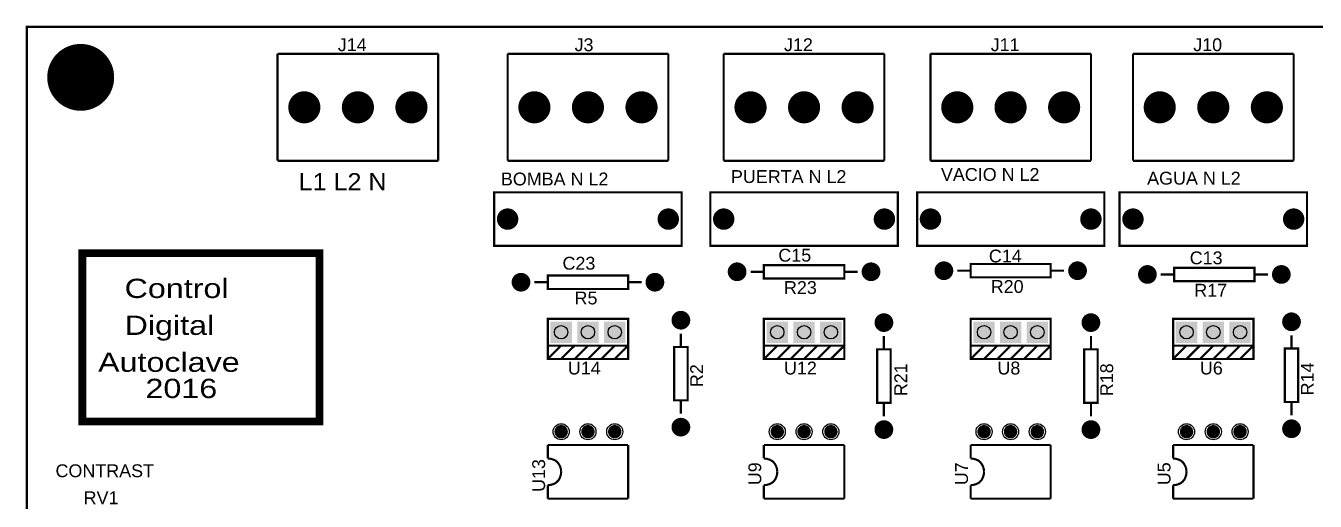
# Model space of a CAD drawing. Extents: x -3.65 to 3.65, y -2.47 to 2.47.
# Drawn here: x -3.655 to 1.159, y 0.696 to 2.474 of the extents above; entities that cross this region are included whole.
import ezdxf

# ---------------------------------------------------------------- set-up
doc = ezdxf.new("R2010")
doc.units = 0
doc.layers.get('0').update_dxf_attribs({"linetype": 'CONTINUOUS'})

# ---------------------------------------------------------------- blocks, each defined once
blk = doc.blocks.new('EPAD')
at = {"const_width": 0.5}
blk.add_lwpolyline([(-0.25, 0, 1), (0.25, 0, 1)], format="xyb", close=True, dxfattribs=at)
blk = doc.blocks.new('RPAD')
blk.add_trace([(-0.5, -0.5), (-0.5, 0.5), (0.5, -0.5), (0.5, 0.5)])

msp = doc.modelspace()

# ---------------------------------------------------------------- linework, layer by layer
for points, const_width in [([(-3.651, -2.47), (3.651, -2.47), (3.651, 2.47), (-3.651, 2.47), (-3.651, -2.47)], 0.008), ([(-2.715, 2.369), (-2.715, 1.969)], 0.008), ([(-2.115, 2.369), (-2.715, 2.369)], 0.008), ([(-2.115, 2.369), (-2.115, 1.969)], 0.008), ([(-1.856, 2.369), (-1.856, 1.969)], 0.008), ([(-1.256, 2.369), (-1.856, 2.369)], 0.008), ([(-1.256, 2.369), (-1.256, 1.969)], 0.008), ([(-1.049, 2.369), (-1.049, 1.969)], 0.008), ([(-0.449, 2.369), (-1.049, 2.369)], 0.008), ([(-0.449, 2.369), (-0.449, 1.969)], 0.008), ([(-0.277, 2.369), (-0.277, 1.969)], 0.008), ([(0.322, 2.369), (-0.277, 2.369)], 0.008), ([(0.322, 2.369), (0.322, 1.969)], 0.008), ([(0.479, 2.369), (0.479, 1.969)], 0.008), ([(1.079, 2.369), (0.479, 2.369)], 0.008), ([(1.079, 2.369), (1.079, 1.969)], 0.008), ([(-2.715, 1.969), (-2.115, 1.969)], 0.008), ([(-1.856, 1.969), (-1.256, 1.969)], 0.008), ([(-1.049, 1.969), (-0.449, 1.969)], 0.008), ([(-0.277, 1.969), (0.322, 1.969)], 0.008), ([(0.479, 1.969), (1.079, 1.969)], 0.008), ([(-1.906, 1.651), (-1.206, 1.651), (-1.206, 1.851), (-1.906, 1.851), (-1.906, 1.651)], 0.008), ([(-1.099, 1.651), (-0.399, 1.651), (-0.399, 1.851), (-1.099, 1.851), (-1.099, 1.651)], 0.008), ([(-0.327, 1.651), (0.372, 1.651), (0.372, 1.851), (-0.327, 1.851), (-0.327, 1.651)], 0.008), ([(0.429, 1.651), (1.129, 1.651), (1.129, 1.851), (0.429, 1.851), (0.429, 1.651)], 0.008), ([(-3.444, 0.994), (-2.558, 0.994), (-2.558, 1.624), (-3.444, 1.624), (-3.444, 0.994)], 0.029), ([(-1.706, 1.49), (-1.406, 1.49), (-1.406, 1.54), (-1.706, 1.54), (-1.706, 1.49)], 0.008), ([(-0.899, 1.554), (-0.949, 1.554)], 0.008), ([(-0.899, 1.529), (-0.599, 1.529), (-0.599, 1.579), (-0.899, 1.579), (-0.899, 1.529)], 0.008), ([(-0.549, 1.554), (-0.599, 1.554)], 0.008), ([(-0.127, 1.558), (-0.177, 1.558)], 0.008), ([(-0.127, 1.533), (0.172, 1.533), (0.172, 1.583), (-0.127, 1.583), (-0.127, 1.533)], 0.008), ([(0.222, 1.558), (0.172, 1.558)], 0.008), ([(0.633, 1.544), (0.583, 1.544)], 0.008), ([(0.633, 1.519), (0.933, 1.519), (0.933, 1.569), (0.633, 1.569), (0.633, 1.519)], 0.008), ([(0.983, 1.544), (0.933, 1.544)], 0.008), ([(-1.706, 1.515), (-1.756, 1.515)], 0.008), ([(-1.356, 1.515), (-1.406, 1.515)], 0.008), ([(-1.706, 1.278), (-1.406, 1.278), (-1.406, 1.378), (-1.706, 1.378), (-1.706, 1.278)], 0.008), ([(-0.899, 1.278), (-0.599, 1.278), (-0.599, 1.378), (-0.899, 1.378), (-0.899, 1.278)], 0.008), ([(-0.127, 1.278), (0.172, 1.278), (0.172, 1.378), (-0.127, 1.378), (-0.127, 1.278)], 0.008), ([(0.629, 1.278), (0.929, 1.278), (0.929, 1.378), (0.629, 1.378), (0.629, 1.278)], 0.008), ([(-1.209, 1.323), (-1.209, 1.273)], 0.008), ([(-0.451, 1.314), (-0.451, 1.264)], 0.008), ([(0.322, 1.314), (0.322, 1.264)], 0.008), ([(1.071, 1.317), (1.071, 1.267)], 0.008), ([(-1.406, 1.278), (-1.406, 1.228), (-1.706, 1.228), (-1.706, 1.278)], 0.008), ([(-1.656, 1.278), (-1.706, 1.228)], 0.008), ([(-1.606, 1.278), (-1.656, 1.228)], 0.008), ([(-1.556, 1.278), (-1.606, 1.228)], 0.008), ([(-1.506, 1.278), (-1.556, 1.228)], 0.008), ([(-1.456, 1.278), (-1.506, 1.228)], 0.008), ([(-1.406, 1.278), (-1.456, 1.228)], 0.008), ([(-1.234, 1.073), (-1.184, 1.073), (-1.184, 1.273), (-1.234, 1.273), (-1.234, 1.073)], 0.008), ([(-0.599, 1.278), (-0.599, 1.228), (-0.899, 1.228), (-0.899, 1.278)], 0.008), ([(-0.849, 1.278), (-0.899, 1.228)], 0.008), ([(-0.799, 1.278), (-0.849, 1.228)], 0.008), ([(-0.749, 1.278), (-0.799, 1.228)], 0.008), ([(-0.699, 1.278), (-0.749, 1.228)], 0.008), ([(-0.649, 1.278), (-0.699, 1.228)], 0.008), ([(-0.599, 1.278), (-0.649, 1.228)], 0.008), ([(-0.476, 1.064), (-0.426, 1.064), (-0.426, 1.264), (-0.476, 1.264), (-0.476, 1.064)], 0.008), ([(0.172, 1.278), (0.172, 1.228), (-0.127, 1.228), (-0.127, 1.278)], 0.008), ([(-0.077, 1.278), (-0.127, 1.228)], 0.008), ([(-0.027, 1.278), (-0.077, 1.228)], 0.008), ([(0.022, 1.278), (-0.027, 1.228)], 0.008), ([(0.072, 1.278), (0.022, 1.228)], 0.008), ([(0.122, 1.278), (0.072, 1.228)], 0.008), ([(0.172, 1.278), (0.122, 1.228)], 0.008), ([(0.297, 1.064), (0.347, 1.064), (0.347, 1.264), (0.297, 1.264), (0.297, 1.064)], 0.008), ([(0.929, 1.278), (0.929, 1.228), (0.629, 1.228), (0.629, 1.278)], 0.008), ([(0.679, 1.278), (0.629, 1.228)], 0.008), ([(0.729, 1.278), (0.679, 1.228)], 0.008), ([(0.779, 1.278), (0.729, 1.228)], 0.008), ([(0.829, 1.278), (0.779, 1.228)], 0.008), ([(0.879, 1.278), (0.829, 1.228)], 0.008), ([(0.929, 1.278), (0.879, 1.228)], 0.008), ([(1.046, 1.067), (1.096, 1.067), (1.096, 1.267), (1.046, 1.267), (1.046, 1.067)], 0.008), ([(-1.209, 1.073), (-1.209, 1.023)], 0.008), ([(-0.451, 1.064), (-0.451, 1.014)], 0.008), ([(0.322, 1.064), (0.322, 1.014)], 0.008), ([(1.071, 1.067), (1.071, 1.017)], 0.008), ([(-1.706, 0.856), (-1.706, 0.906)], 0.008), ([(-1.706, 0.906), (-1.406, 0.906)], 0.008), ([(-1.406, 0.706), (-1.406, 0.906)], 0.008), ([(-0.899, 0.856), (-0.899, 0.906)], 0.008), ([(-0.899, 0.906), (-0.599, 0.906)], 0.008), ([(-0.599, 0.706), (-0.599, 0.906)], 0.008), ([(-0.127, 0.856), (-0.127, 0.906)], 0.008), ([(-0.127, 0.906), (0.172, 0.906)], 0.008), ([(0.172, 0.706), (0.172, 0.906)], 0.008), ([(0.629, 0.856), (0.629, 0.906)], 0.008), ([(0.629, 0.906), (0.929, 0.906)], 0.008), ([(0.929, 0.706), (0.929, 0.906)], 0.008), ([(-1.656, 0.806), (-1.657, 0.816), (-1.66, 0.826), (-1.664, 0.834), (-1.67, 0.842), (-1.677, 0.848), (-1.686, 0.852), (-1.696, 0.855), (-1.706, 0.856)], 0.008), ([(-0.849, 0.806), (-0.85, 0.816), (-0.853, 0.826), (-0.857, 0.834), (-0.863, 0.842), (-0.87, 0.848), (-0.879, 0.852), (-0.889, 0.855), (-0.899, 0.856)], 0.008), ([(-0.077, 0.806), (-0.078, 0.816), (-0.081, 0.826), (-0.085, 0.834), (-0.091, 0.842), (-0.098, 0.848), (-0.107, 0.852), (-0.117, 0.855), (-0.127, 0.856)], 0.008), ([(0.679, 0.806), (0.678, 0.816), (0.675, 0.826), (0.671, 0.834), (0.665, 0.842), (0.658, 0.848), (0.649, 0.852), (0.639, 0.855), (0.629, 0.856)], 0.008), ([(-1.656, 0.806), (-1.657, 0.796), (-1.66, 0.786), (-1.664, 0.777), (-1.67, 0.77), (-1.677, 0.764), (-1.686, 0.76), (-1.696, 0.757), (-1.706, 0.756)], 0.008), ([(-0.849, 0.806), (-0.85, 0.796), (-0.853, 0.786), (-0.857, 0.777), (-0.863, 0.77), (-0.87, 0.764), (-0.879, 0.76), (-0.889, 0.757), (-0.899, 0.756)], 0.008), ([(-0.077, 0.806), (-0.078, 0.796), (-0.081, 0.786), (-0.085, 0.777), (-0.091, 0.77), (-0.098, 0.764), (-0.107, 0.76), (-0.117, 0.757), (-0.127, 0.756)], 0.008), ([(0.679, 0.806), (0.678, 0.796), (0.675, 0.786), (0.671, 0.777), (0.665, 0.77), (0.658, 0.764), (0.649, 0.76), (0.639, 0.757), (0.629, 0.756)], 0.008), ([(-1.706, 0.706), (-1.706, 0.756)], 0.008), ([(-0.899, 0.706), (-0.899, 0.756)], 0.008), ([(-0.127, 0.706), (-0.127, 0.756)], 0.008), ([(0.629, 0.706), (0.629, 0.756)], 0.008), ([(-1.706, 0.706), (-1.406, 0.706)], 0.008), ([(-0.899, 0.706), (-0.599, 0.706)], 0.008), ([(-0.127, 0.706), (0.172, 0.706)], 0.008), ([(0.629, 0.706), (0.929, 0.706)], 0.008)]:
    msp.add_lwpolyline(points, dxfattribs=dict(const_width=const_width))
for centre, radius in [((-3.45, 2.281), 0.03), ((-2.615, 2.169), 0.03), ((-2.415, 2.169), 0.03), ((-2.215, 2.169), 0.03), ((-1.756, 2.169), 0.03), ((-1.556, 2.169), 0.03), ((-1.356, 2.169), 0.03), ((-0.949, 2.169), 0.03), ((-0.749, 2.169), 0.03), ((-0.549, 2.169), 0.03), ((-0.177, 2.169), 0.03), ((0.022, 2.169), 0.03), ((0.222, 2.169), 0.03), ((0.579, 2.169), 0.03), ((0.779, 2.169), 0.03), ((0.979, 2.169), 0.03), ((-1.856, 1.751), 0.025), ((-1.256, 1.751), 0.025), ((-1.049, 1.751), 0.025), ((-0.449, 1.751), 0.025), ((-0.277, 1.751), 0.025), ((0.322, 1.751), 0.025), ((0.479, 1.751), 0.025), ((1.079, 1.751), 0.025), ((-0.999, 1.554), 0.025), ((-0.499, 1.554), 0.025), ((-0.227, 1.558), 0.025), ((0.272, 1.558), 0.025), ((0.533, 1.544), 0.025), ((1.033, 1.544), 0.025), ((-1.806, 1.515), 0.025), ((-1.306, 1.515), 0.025), ((-1.209, 1.373), 0.025), ((-1.656, 1.328), 0.025), ((-1.556, 1.328), 0.025), ((-1.456, 1.328), 0.025), ((-0.849, 1.328), 0.025), ((-0.749, 1.328), 0.025), ((-0.649, 1.328), 0.025), ((-0.451, 1.364), 0.025), ((-0.077, 1.328), 0.025), ((0.022, 1.328), 0.025), ((0.122, 1.328), 0.025), ((0.322, 1.364), 0.025), ((0.679, 1.328), 0.025), ((0.779, 1.328), 0.025), ((0.879, 1.328), 0.025), ((1.071, 1.367), 0.025), ((-1.656, 0.956), 0.03), ((-1.556, 0.956), 0.03), ((-1.456, 0.956), 0.03), ((-1.209, 0.973), 0.025), ((-0.849, 0.956), 0.03), ((-0.749, 0.956), 0.03), ((-0.649, 0.956), 0.03), ((-0.451, 0.964), 0.025), ((-0.077, 0.956), 0.03), ((0.022, 0.956), 0.03), ((0.122, 0.956), 0.03), ((0.322, 0.964), 0.025), ((0.679, 0.956), 0.03), ((0.779, 0.956), 0.03), ((0.879, 0.956), 0.03), ((1.071, 0.967), 0.025)]:
    msp.add_circle(centre, radius)

# ---------------------------------------------------------------- block references
for p, xscale, yscale in [((-3.45, 2.281), 0.25, 0.25), ((-2.615, 2.169), 0.12, 0.12), ((-2.415, 2.169), 0.12, 0.12), ((-2.215, 2.169), 0.12, 0.12), ((-1.756, 2.169), 0.12, 0.12), ((-1.556, 2.169), 0.12, 0.12), ((-1.356, 2.169), 0.12, 0.12), ((-0.949, 2.169), 0.12, 0.12), ((-0.749, 2.169), 0.12, 0.12), ((-0.549, 2.169), 0.12, 0.12), ((-0.177, 2.169), 0.12, 0.12), ((0.022, 2.169), 0.12, 0.12), ((0.222, 2.169), 0.12, 0.12), ((0.579, 2.169), 0.12, 0.12), ((0.779, 2.169), 0.12, 0.12), ((0.979, 2.169), 0.12, 0.12), ((-1.856, 1.751), 0.08, 0.08), ((-1.256, 1.751), 0.08, 0.08), ((-1.049, 1.751), 0.08, 0.08), ((-0.449, 1.751), 0.08, 0.08), ((-0.277, 1.751), 0.08, 0.08), ((0.322, 1.751), 0.08, 0.08), ((0.479, 1.751), 0.08, 0.08), ((1.079, 1.751), 0.08, 0.08), ((-0.999, 1.554), 0.07, 0.07), ((-0.499, 1.554), 0.07, 0.07), ((-0.227, 1.558), 0.07, 0.07), ((0.272, 1.558), 0.07, 0.07), ((-1.806, 1.515), 0.07, 0.07), ((-1.306, 1.515), 0.07, 0.07), ((0.533, 1.544), 0.07, 0.07), ((1.033, 1.544), 0.07, 0.07), ((-1.209, 1.373), 0.07, 0.07), ((-0.451, 1.364), 0.07, 0.07), ((0.322, 1.364), 0.07, 0.07), ((1.071, 1.367), 0.07, 0.07), ((-1.656, 0.956), 0.05, 0.05), ((-1.556, 0.956), 0.05, 0.05), ((-1.456, 0.956), 0.05, 0.05), ((-1.209, 0.973), 0.07, 0.07), ((-0.849, 0.956), 0.05, 0.05), ((-0.749, 0.956), 0.05, 0.05), ((-0.649, 0.956), 0.05, 0.05), ((-0.451, 0.964), 0.07, 0.07), ((-0.077, 0.956), 0.05, 0.05), ((0.022, 0.956), 0.05, 0.05), ((0.122, 0.956), 0.05, 0.05), ((0.322, 0.964), 0.07, 0.07), ((0.679, 0.956), 0.05, 0.05), ((0.779, 0.956), 0.05, 0.05), ((0.879, 0.956), 0.05, 0.05), ((1.071, 0.967), 0.07, 0.07)]:
    msp.add_blockref('EPAD', p, dxfattribs=dict(xscale=xscale, yscale=yscale))
at = {"xscale": 0.08, "yscale": 0.08, "rotation": 180}
for p in [(-1.656, 1.328), (-1.556, 1.328), (-1.456, 1.328), (-0.849, 1.328), (-0.749, 1.328), (-0.649, 1.328), (-0.077, 1.328), (0.022, 1.328), (0.122, 1.328), (0.679, 1.328), (0.779, 1.328), (0.879, 1.328)]:
    msp.add_blockref('RPAD', p, dxfattribs=at)

# ---------------------------------------------------------------- texts
at = {"layer": '12632256'}
for s, height, width, p in [('J14', 0.048, 1.041667, (-2.49, 2.379)), ('J3', 0.048, 1.041667, (-1.606, 2.379)), ('J12', 0.048, 1.041667, (-0.824, 2.379)), ('J11', 0.048, 1.041667, (-0.052, 2.379)), ('J10', 0.048, 1.041667, (0.704, 2.379)), ('PUERTA N L2', 0.048, 1.041667, (-1.022, 1.886)), ('VACIO N L2', 0.048, 1.041667, (-0.238, 1.894)), ('AGUA N L2', 0.048, 1.041667, (0.532, 1.88)), ('L1 L2 N', 0.064, 1.09375, (-2.636, 1.859)), ('BOMBA N L2', 0.048, 1.041667, (-1.881, 1.877)), ('C15', 0.048, 1.041667, (-0.845, 1.592)), ('C14', 0.048, 1.041667, (-0.059, 1.589)), ('C23', 0.048, 1.041667, (-1.651, 1.562)), ('C13', 0.048, 1.041667, (0.691, 1.582)), ('Control', 0.072, 1.25, (-3.286, 1.456)), ('R23', 0.048, 1.041667, (-0.824, 1.471)), ('R20', 0.048, 1.041667, (-0.052, 1.475)), ('R17', 0.048, 1.041667, (0.708, 1.461)), ('R5', 0.048, 1.041667, (-1.606, 1.432)), ('Digital', 0.072, 1.25, (-3.286, 1.318)), ('Autoclave', 0.072, 1.25, (-3.385, 1.18)), ('U14', 0.048, 1.041667, (-1.631, 1.17)), ('U12', 0.048, 1.041667, (-0.824, 1.17)), ('U8', 0.048, 1.041667, (-0.027, 1.17)), ('U6', 0.048, 1.041667, (0.729, 1.17)), ('2016', 0.072, 1.25, (-3.208, 1.082)), ('CONTRAST', 0.048, 1.041667, (-3.544, 0.786)), ('RV1', 0.048, 1.041667, (-3.439, 0.685))]:
    msp.add_text(s, height=height, dxfattribs=dict(at, width=width)).set_placement(p)
at = {"layer": '12632256', "width": 1.041667}
for s, p in [('R2', (-1.126, 1.123)), ('R21', (-0.364, 1.089)), ('R18', (0.405, 1.089)), ('R14', (1.154, 1.092)), ('U13', (-1.716, 0.731)), ('U9', (-0.909, 0.756)), ('U7', (-0.137, 0.756)), ('U5', (0.619, 0.756))]:
    msp.add_text(s, height=0.048, rotation=90, dxfattribs=at).set_placement(p)

doc.saveas('drawing.dxf')
